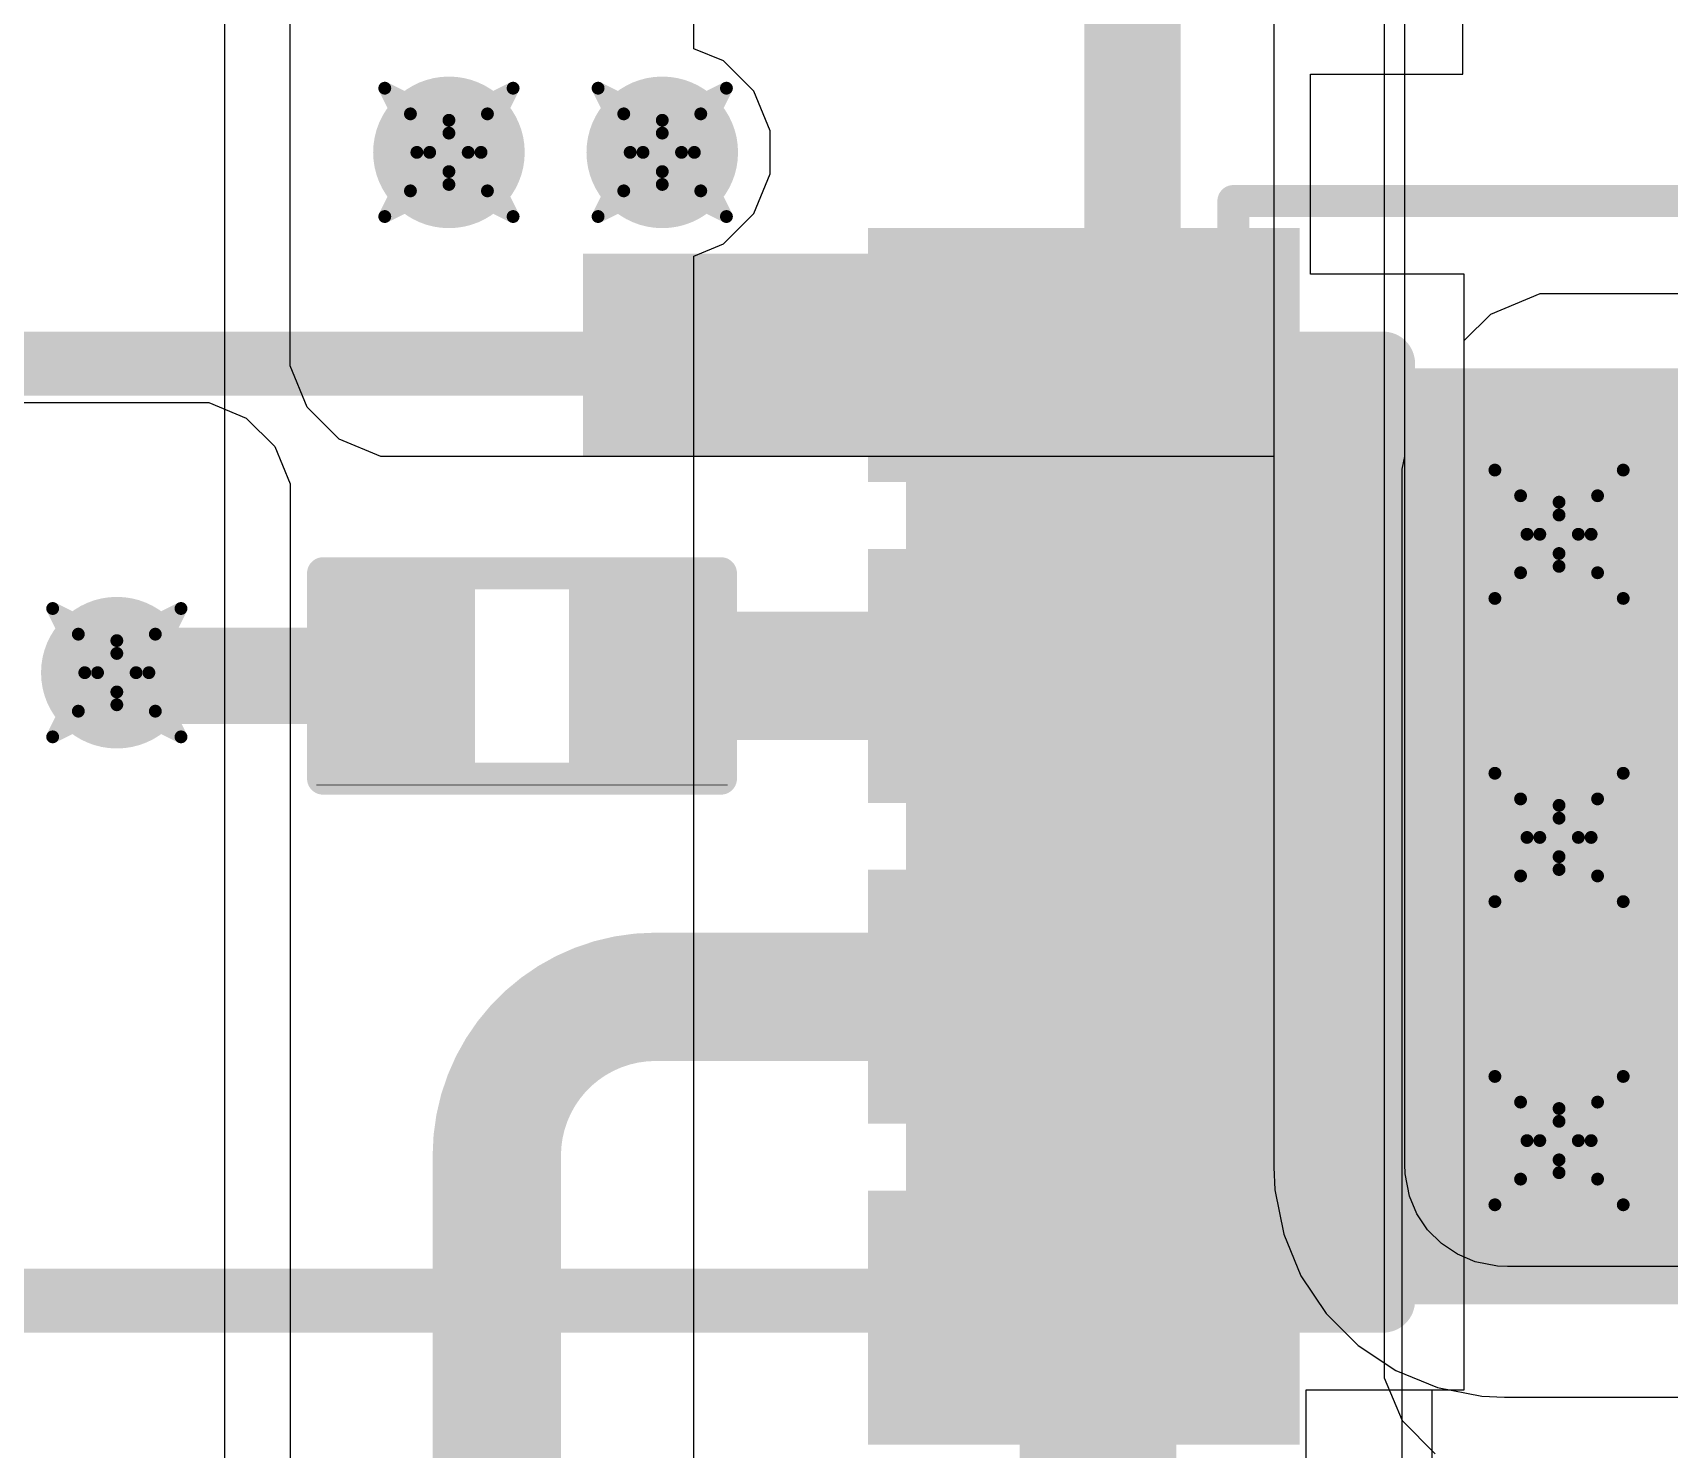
# Model space of a CAD drawing. Header units: inches. Extents: x -2 to 5376, y -4 to 5426.
# Drawn here: x 108.2 to 114.68, y 3.66 to 9.26 of the extents above; entities that cross this region are included whole.
import ezdxf

# ---------------------------------------------------------------- set-up
doc = ezdxf.new("R2010")
doc.units = ezdxf.units.IN
for name, color, linetype in [('Bottom Layer', 5, 'Continuous'), ('Bottom Overlay', 54, 'Continuous'), ('Bottom Paste', 16, 'Continuous'), ('Bottom Solder', 6, 'Continuous'), ('Drill Drawing', 1, 'Continuous'), ('Layer 1', 16, 'Continuous'), ('Layer 2', 76, 'Continuous'), ('Top Layer', 1, 'Continuous'), ('Top Overlay', 2, 'Continuous'), ('Top Paste', 8, 'Continuous'), ('Top Solder', 216, 'Continuous'), ('Via Holes', 16, 'Continuous')]:
    doc.layers.add(name, color=color, linetype=linetype)

# ---------------------------------------------------------------- blocks, each defined once
blk = doc.blocks.new('RES_2512_B_125')
at = {"layer": 'Bottom Layer'}
blk.add_hatch(color=5, dxfattribs=at).paths.add_polyline_path([(2.45, 1.7), (4.05, 1.7), (4.05, -1.7), (2.45, -1.7)])
at = {"layer": 'Bottom Paste'}
blk.add_hatch(color=16, dxfattribs=at).paths.add_polyline_path([(2.45, 1.7), (4.05, 1.7), (4.05, -1.7), (2.45, -1.7)])
at = {"layer": 'Bottom Solder'}
blk.add_hatch(color=6, dxfattribs=at).paths.add_polyline_path([(2.3484, 1.8016), (4.1516, 1.8016), (4.1516, -1.8016), (2.3484, -1.8016)])
at = {"layer": 'Bottom Overlay'}
for points in [[(-4.2418, 1.8542, 0.254, 0.254, 0), (4.2366, 1.8542, 0.254, 0.254, 0)], [(4.2366, -1.8542, 0.254, 0.254, 0), (4.2366, 1.8542, 0.254, 0.254, 0)], [(-4.2418, -1.8542, 0.254, 0.254, 0), (4.2366, -1.8542, 0.254, 0.254, 0)]]:
    blk.add_lwpolyline(points, format="xyseb", dxfattribs=at)
for points in [[(4.1731, 1.8542, 0.127, 0.127, 1), (4.3001, 1.8542, 0.127, 0.127, 1)], [(4.1731, 1.8542, 0.127, 0.127, 1), (4.3001, 1.8542, 0.127, 0.127, 1)], [(4.1731, -1.8542, 0.127, 0.127, 1), (4.3001, -1.8542, 0.127, 0.127, 1)], [(4.1731, -1.8542, 0.127, 0.127, 1), (4.3001, -1.8542, 0.127, 0.127, 1)]]:
    blk.add_lwpolyline(points, format="xyseb", close=True, dxfattribs=at)
blk = doc.blocks.new('8_SO_EP__138')
at = {"layer": 'Top Layer'}
for points in [[(-1.745, 2.306), (-1.745, 1.504), (-3.25, 1.504), (-3.25, 2.306)], [(1.3065, 1.751), (1.3065, -1.751), (-1.3065, -1.751), (-1.3065, 1.751)], [(-1.745, 1.036), (-1.745, 0.234), (-3.25, 0.234), (-3.25, 1.036)], [(-1.745, -0.234), (-1.745, -1.036), (-3.25, -1.036), (-3.25, -0.234)], [(-1.745, -1.504), (-1.745, -2.306), (-3.25, -2.306), (-3.25, -1.504)]]:
    blk.add_hatch(color=1, dxfattribs=at).paths.add_polyline_path(points)
at = {"layer": 'Top Paste'}
for points in [[(-1.745, 2.306), (-1.745, 1.504), (-3.25, 1.504), (-3.25, 2.306)], [(1.3065, 1.751), (1.3065, -1.751), (-1.3065, -1.751), (-1.3065, 1.751)], [(-1.745, 1.036), (-1.745, 0.234), (-3.25, 0.234), (-3.25, 1.036)], [(-1.745, -0.234), (-1.745, -1.036), (-3.25, -1.036), (-3.25, -0.234)], [(-1.745, -1.504), (-1.745, -2.306), (-3.25, -2.306), (-3.25, -1.504)]]:
    blk.add_hatch(color=8, dxfattribs=at).paths.add_polyline_path(points)
at = {"layer": 'Top Solder'}
for points in [[(-1.6434, 2.4076), (-1.6434, 1.4024), (-3.3516, 1.4024), (-3.3516, 2.4076)], [(1.4081, 1.8526), (1.4081, -1.8526), (-1.4081, -1.8526), (-1.4081, 1.8526)], [(-1.6434, 1.1376), (-1.6434, 0.1324), (-3.3516, 0.1324), (-3.3516, 1.1376)], [(-1.6434, -0.1324), (-1.6434, -1.1376), (-3.3516, -1.1376), (-3.3516, -0.1324)], [(-1.6434, -1.4024), (-1.6434, -2.4076), (-3.3516, -2.4076), (-3.3516, -1.4024)]]:
    blk.add_hatch(color=216, dxfattribs=at).paths.add_polyline_path(points)
at = {"layer": 'Top Overlay'}
for points in [[(-1.905, 2.413, 0.127, 0.127, 0), (-1.905, 2.5146, 0.127, 0.127, 0)], [(-1.905, 2.5146, 0.127, 0.127, 0), (2.032, 2.5146, 0.127, 0.127, 0)], [(-3.5306, 2.0574, 0.127, 0.127, 0), (-3.4036, 1.9304, 0.127, 0.127, 0)], [(-3.5306, 1.8034, 0.127, 0.127, 0), (-3.5306, 2.0574, 0.127, 0.127, 0)], [(-3.5306, 1.8034, 0.127, 0.127, 0), (-3.4036, 1.9304, 0.127, 0.127, 0)]]:
    blk.add_lwpolyline(points, format="xyseb", dxfattribs=at)
for points in [[(-1.9367, 2.5146, 0.0635, 0.0635, 1), (-1.8733, 2.5146, 0.0635, 0.0635, 1)], [(-1.9367, 2.5146, 0.0635, 0.0635, 1), (-1.8733, 2.5146, 0.0635, 0.0635, 1)], [(-1.9367, 2.413, 0.0635, 0.0635, 1), (-1.8733, 2.413, 0.0635, 0.0635, 1)], [(-3.5623, 2.0574, 0.0635, 0.0635, 1), (-3.4989, 2.0574, 0.0635, 0.0635, 1)], [(-3.5623, 2.0574, 0.0635, 0.0635, 1), (-3.4989, 2.0574, 0.0635, 0.0635, 1)], [(-3.4354, 1.9304, 0.0635, 0.0635, 1), (-3.3718, 1.9304, 0.0635, 0.0635, 1)], [(-3.4354, 1.9304, 0.0635, 0.0635, 1), (-3.3718, 1.9304, 0.0635, 0.0635, 1)], [(-3.5623, 1.8034, 0.0635, 0.0635, 1), (-3.4989, 1.8034, 0.0635, 0.0635, 1)], [(-3.5623, 1.8034, 0.0635, 0.0635, 1), (-3.4989, 1.8034, 0.0635, 0.0635, 1)]]:
    blk.add_lwpolyline(points, format="xyseb", close=True, dxfattribs=at)
blk = doc.blocks.new('R___0402_165')
at = {"layer": 'Top Layer'}
for points in [[(-0.6985, -0.3175), (-0.6985, 0.3175), (-0.2413, 0.3175), (-0.2413, -0.3175)], [(0.2413, -0.3175), (0.2413, 0.3175), (0.6985, 0.3175), (0.6985, -0.3175)]]:
    blk.add_hatch(color=1, dxfattribs=at).paths.add_polyline_path(points)
at = {"layer": 'Top Paste'}
for points in [[(-0.6985, -0.3175), (-0.6985, 0.3175), (-0.2413, 0.3175), (-0.2413, -0.3175)], [(0.2413, -0.3175), (0.2413, 0.3175), (0.6985, 0.3175), (0.6985, -0.3175)]]:
    blk.add_hatch(color=8, dxfattribs=at).paths.add_polyline_path(points)
at = {"layer": 'Top Solder'}
for points in [[(-0.7535, -0.3725), (-0.7535, 0.3725), (-0.1863, 0.3725), (-0.1863, -0.3725)], [(0.1863, -0.3725), (0.1863, 0.3725), (0.7535, 0.3725), (0.7535, -0.3725)]]:
    blk.add_hatch(color=216, dxfattribs=at).paths.add_polyline_path(points)
at = {"layer": 'Top Overlay'}
for points in [[(-0.7874, -0.4064, 0.127, 0.127, 0), (-0.7874, 0.4064, 0.127, 0.127, 0)], [(-0.7874, 0.4064, 0.127, 0.127, 0), (0.7874, 0.4064, 0.127, 0.127, 0)], [(0.7874, -0.4064, 0.127, 0.127, 0), (0.7874, 0.4064, 0.127, 0.127, 0)], [(-0.7874, -0.4064, 0.127, 0.127, 0), (0.7874, -0.4064, 0.127, 0.127, 0)], [(-0.8128, -0.4318, 0.00323, 0.00323, 0), (0.8128, -0.4318, 0.00323, 0.00323, 0)]]:
    blk.add_lwpolyline(points, format="xyseb", dxfattribs=at)
for points in [[(-0.8191, 0.4064, 0.0635, 0.0635, 1), (-0.7556, 0.4064, 0.0635, 0.0635, 1)], [(-0.8191, 0.4064, 0.0635, 0.0635, 1), (-0.7556, 0.4064, 0.0635, 0.0635, 1)], [(0.7556, 0.4064, 0.0635, 0.0635, 1), (0.8191, 0.4064, 0.0635, 0.0635, 1)], [(0.7556, 0.4064, 0.0635, 0.0635, 1), (0.8191, 0.4064, 0.0635, 0.0635, 1)], [(-0.8191, -0.4064, 0.0635, 0.0635, 1), (-0.7556, -0.4064, 0.0635, 0.0635, 1)], [(-0.8191, -0.4064, 0.0635, 0.0635, 1), (-0.7556, -0.4064, 0.0635, 0.0635, 1)], [(0.7556, -0.4064, 0.0635, 0.0635, 1), (0.8191, -0.4064, 0.0635, 0.0635, 1)], [(0.7556, -0.4064, 0.0635, 0.0635, 1), (0.8191, -0.4064, 0.0635, 0.0635, 1)], [(-0.8136, -0.4318, 0.00161, 0.00161, 1), (-0.812, -0.4318, 0.00161, 0.00161, 1)], [(0.812, -0.4318, 0.00161, 0.00161, 1), (0.8136, -0.4318, 0.00161, 0.00161, 1)]]:
    blk.add_lwpolyline(points, format="xyseb", close=True, dxfattribs=at)

msp = doc.modelspace()

# ---------------------------------------------------------------- hatches: boundary and pattern name
at = {"layer": 'Bottom Layer'}
h = msp.add_hatch(color=5, dxfattribs=at)
edge = h.paths.add_edge_path()
edge.add_arc((109.8488, 8.7884), 0.3, 0, 360)
h = msp.add_hatch(color=5, dxfattribs=at)
edge = h.paths.add_edge_path()
edge.add_arc((110.6932, 8.7884), 0.3, 0, 360)
h = msp.add_hatch(color=5, dxfattribs=at)
edge = h.paths.add_edge_path()
edge.add_arc((114.243, 7.2768), 0.3, 0, 360)
h = msp.add_hatch(color=5, dxfattribs=at)
edge = h.paths.add_edge_path()
edge.add_arc((108.5342, 6.7289), 0.3, 0, 360)
h = msp.add_hatch(color=5, dxfattribs=at)
edge = h.paths.add_edge_path()
edge.add_arc((114.243, 6.0768), 0.3, 0, 360)
h = msp.add_hatch(color=5, dxfattribs=at)
edge = h.paths.add_edge_path()
edge.add_arc((114.243, 4.8768), 0.3, 0, 360)
at = {"layer": 'Layer 1'}
h = msp.add_hatch(color=16, dxfattribs=at)
edge = h.paths.add_edge_path()
edge.add_arc((109.8488, 8.7884), 0.3, 0, 360)
h = msp.add_hatch(color=16, dxfattribs=at)
edge = h.paths.add_edge_path()
edge.add_arc((110.6932, 8.7884), 0.3, 0, 360)
h = msp.add_hatch(color=16, dxfattribs=at)
edge = h.paths.add_edge_path()
edge.add_arc((114.243, 7.2768), 0.3, 0, 360)
h = msp.add_hatch(color=16, dxfattribs=at)
edge = h.paths.add_edge_path()
edge.add_arc((108.5342, 6.7289), 0.3, 0, 360)
h = msp.add_hatch(color=16, dxfattribs=at)
edge = h.paths.add_edge_path()
edge.add_arc((114.243, 6.0768), 0.3, 0, 360)
h = msp.add_hatch(color=16, dxfattribs=at)
edge = h.paths.add_edge_path()
edge.add_arc((114.243, 4.8768), 0.3, 0, 360)
at = {"layer": 'Layer 2'}
h = msp.add_hatch(color=76, dxfattribs=at)
edge = h.paths.add_edge_path()
edge.add_arc((109.8488, 8.7884), 0.3, 0, 360)
h = msp.add_hatch(color=76, dxfattribs=at)
edge = h.paths.add_edge_path()
edge.add_arc((110.6932, 8.7884), 0.3, 0, 360)
h = msp.add_hatch(color=76, dxfattribs=at)
edge = h.paths.add_edge_path()
edge.add_arc((114.243, 7.2768), 0.3, 0, 360)
h = msp.add_hatch(color=76, dxfattribs=at)
edge = h.paths.add_edge_path()
edge.add_arc((108.5342, 6.7289), 0.3, 0, 360)
h = msp.add_hatch(color=76, dxfattribs=at)
edge = h.paths.add_edge_path()
edge.add_arc((114.243, 6.0768), 0.3, 0, 360)
h = msp.add_hatch(color=76, dxfattribs=at)
edge = h.paths.add_edge_path()
edge.add_arc((114.243, 4.8768), 0.3, 0, 360)
at = {"layer": 'Top Layer'}
h = msp.add_hatch(color=1, dxfattribs=at)
edge = h.paths.add_edge_path()
edge.add_arc((109.8488, 8.7884), 0.3, 0, 360)
h = msp.add_hatch(color=1, dxfattribs=at)
edge = h.paths.add_edge_path()
edge.add_arc((110.6932, 8.7884), 0.3, 0, 360)
msp.add_hatch(color=1, dxfattribs=at).paths.add_polyline_path([(110.3793, 7.585), (113.114, 7.585), (113.114, 8.387), (110.3793, 8.387)])
h = msp.add_hatch(color=1, dxfattribs=at)
edge = h.paths.add_edge_path()
edge.add_arc((114.243, 7.2768), 0.3, 0, 360)
h = msp.add_hatch(color=1, dxfattribs=at)
edge = h.paths.add_edge_path()
edge.add_arc((108.5342, 6.7289), 0.3, 0, 360)
h = msp.add_hatch(color=1, dxfattribs=at)
edge = h.paths.add_edge_path()
edge.add_arc((114.243, 6.0768), 0.3, 0, 360)
h = msp.add_hatch(color=1, dxfattribs=at)
edge = h.paths.add_edge_path()
edge.add_arc((114.243, 4.8768), 0.3, 0, 360)
at = {"layer": 'Via Holes'}
h = msp.add_hatch(color=7, dxfattribs=at)
edge = h.paths.add_edge_path()
edge.add_arc((109.8488, 8.7884), 0.15, 0, 360)
h = msp.add_hatch(color=7, dxfattribs=at)
edge = h.paths.add_edge_path()
edge.add_arc((110.6932, 8.7884), 0.15, 0, 360)
h = msp.add_hatch(color=7, dxfattribs=at)
edge = h.paths.add_edge_path()
edge.add_arc((114.243, 7.2768), 0.15, 0, 360)
h = msp.add_hatch(color=7, dxfattribs=at)
edge = h.paths.add_edge_path()
edge.add_arc((108.5342, 6.7289), 0.15, 0, 360)
h = msp.add_hatch(color=7, dxfattribs=at)
edge = h.paths.add_edge_path()
edge.add_arc((114.243, 6.0768), 0.15, 0, 360)
h = msp.add_hatch(color=7, dxfattribs=at)
edge = h.paths.add_edge_path()
edge.add_arc((114.243, 4.8768), 0.15, 0, 360)

# ---------------------------------------------------------------- linework, layer by layer
at = {"layer": 'Bottom Layer'}
for p, q in [((113.8623, 9.0983), (113.8623, 13.5143)), ((113.2588, 8.3057), (113.2588, 9.0983)), ((113.2588, 9.0983), (113.8623, 9.0983)), ((113.8675, 8.3057), (113.2588, 8.3057)), ((113.8675, 3.8898), (113.8675, 8.3057)), ((113.9725, 8.1484), (114.1685, 8.2296)), ((114.1685, 8.2296), (116.1931, 8.2296)), ((113.8675, 8.0435), (113.9725, 8.1484)), ((113.8675, 3.8898), (113.8675, 8.0435)), ((106.0595, 7.7977), (108.899, 7.7977)), ((108.899, 7.7977), (109.0463, 7.7367)), ((109.0463, 7.7367), (109.159, 7.624)), ((109.159, 7.624), (109.22, 7.4767)), ((109.22, 7.4767), (109.22, 3.3084)), ((113.2425, 3.125), (113.2425, 3.8898)), ((113.2425, 3.8898), (113.8675, 3.8898)), ((113.7412, 1.5748), (113.7412, 3.8898)), ((113.7412, 3.8898), (113.8675, 3.8898))]:
    msp.add_line(p, q, dxfattribs=at)
for points in [[(112.5543, 6.0978, 0.381, 0.381, 0), (112.5543, 11.3063, 0.381, 0.381, 0)], [(112.538, 2.317, 0.381, 0.381, 0), (112.538, 6.0762, 0.381, 0.381, 0)]]:
    msp.add_lwpolyline(points, format="xyseb", dxfattribs=at)
for points in [[(112.459, 6.0978, 0.1905, 0.1905, 1), (112.6495, 6.0978, 0.1905, 0.1905, 1)], [(112.4427, 6.0762, 0.1905, 0.1905, 1), (112.6332, 6.0762, 0.1905, 0.1905, 1)]]:
    msp.add_lwpolyline(points, format="xyseb", close=True, dxfattribs=at)
at = {"layer": 'Drill Drawing'}
for points in [[(109.5948, 9.0424, 0.0508, 0.0508, 0), (109.8488, 8.9154, 0.0508, 0.0508, 0)], [(109.5948, 9.0424, 0.0508, 0.0508, 0), (109.7218, 8.7884, 0.0508, 0.0508, 0)], [(109.8488, 8.9154, 0.0508, 0.0508, 0), (110.1028, 9.0424, 0.0508, 0.0508, 0)], [(109.9758, 8.7884, 0.0508, 0.0508, 0), (110.1028, 9.0424, 0.0508, 0.0508, 0)], [(110.4392, 9.0424, 0.0508, 0.0508, 0), (110.6932, 8.9154, 0.0508, 0.0508, 0)], [(110.4392, 9.0424, 0.0508, 0.0508, 0), (110.5662, 8.7884, 0.0508, 0.0508, 0)], [(110.6932, 8.9154, 0.0508, 0.0508, 0), (110.9472, 9.0424, 0.0508, 0.0508, 0)], [(110.8202, 8.7884, 0.0508, 0.0508, 0), (110.9472, 9.0424, 0.0508, 0.0508, 0)], [(109.6964, 8.9408, 0.0508, 0.0508, 0), (109.8488, 8.8646, 0.0508, 0.0508, 0)], [(109.6964, 8.9408, 0.0508, 0.0508, 0), (109.7726, 8.7884, 0.0508, 0.0508, 0)], [(109.8488, 8.8646, 0.0508, 0.0508, 0), (110.0012, 8.9408, 0.0508, 0.0508, 0)], [(109.925, 8.7884, 0.0508, 0.0508, 0), (110.0012, 8.9408, 0.0508, 0.0508, 0)], [(110.5408, 8.9408, 0.0508, 0.0508, 0), (110.6932, 8.8646, 0.0508, 0.0508, 0)], [(110.5408, 8.9408, 0.0508, 0.0508, 0), (110.617, 8.7884, 0.0508, 0.0508, 0)], [(110.6932, 8.8646, 0.0508, 0.0508, 0), (110.8456, 8.9408, 0.0508, 0.0508, 0)], [(110.7694, 8.7884, 0.0508, 0.0508, 0), (110.8456, 8.9408, 0.0508, 0.0508, 0)], [(109.5948, 8.5344, 0.0508, 0.0508, 0), (109.7218, 8.7884, 0.0508, 0.0508, 0)], [(109.6964, 8.636, 0.0508, 0.0508, 0), (109.7726, 8.7884, 0.0508, 0.0508, 0)], [(109.925, 8.7884, 0.0508, 0.0508, 0), (110.0012, 8.636, 0.0508, 0.0508, 0)], [(109.9758, 8.7884, 0.0508, 0.0508, 0), (110.1028, 8.5344, 0.0508, 0.0508, 0)], [(110.4392, 8.5344, 0.0508, 0.0508, 0), (110.5662, 8.7884, 0.0508, 0.0508, 0)], [(110.5408, 8.636, 0.0508, 0.0508, 0), (110.617, 8.7884, 0.0508, 0.0508, 0)], [(110.7694, 8.7884, 0.0508, 0.0508, 0), (110.8456, 8.636, 0.0508, 0.0508, 0)], [(110.8202, 8.7884, 0.0508, 0.0508, 0), (110.9472, 8.5344, 0.0508, 0.0508, 0)], [(109.5948, 8.5344, 0.0508, 0.0508, 0), (109.8488, 8.6614, 0.0508, 0.0508, 0)], [(109.6964, 8.636, 0.0508, 0.0508, 0), (109.8488, 8.7122, 0.0508, 0.0508, 0)], [(109.8488, 8.7122, 0.0508, 0.0508, 0), (110.0012, 8.636, 0.0508, 0.0508, 0)], [(109.8488, 8.6614, 0.0508, 0.0508, 0), (110.1028, 8.5344, 0.0508, 0.0508, 0)], [(110.4392, 8.5344, 0.0508, 0.0508, 0), (110.6932, 8.6614, 0.0508, 0.0508, 0)], [(110.5408, 8.636, 0.0508, 0.0508, 0), (110.6932, 8.7122, 0.0508, 0.0508, 0)], [(110.6932, 8.7122, 0.0508, 0.0508, 0), (110.8456, 8.636, 0.0508, 0.0508, 0)], [(110.6932, 8.6614, 0.0508, 0.0508, 0), (110.9472, 8.5344, 0.0508, 0.0508, 0)], [(113.989, 7.5308, 0.0508, 0.0508, 0), (114.243, 7.4038, 0.0508, 0.0508, 0)], [(113.989, 7.5308, 0.0508, 0.0508, 0), (114.116, 7.2768, 0.0508, 0.0508, 0)], [(114.243, 7.4038, 0.0508, 0.0508, 0), (114.497, 7.5308, 0.0508, 0.0508, 0)], [(114.37, 7.2768, 0.0508, 0.0508, 0), (114.497, 7.5308, 0.0508, 0.0508, 0)], [(114.0906, 7.4292, 0.0508, 0.0508, 0), (114.243, 7.353, 0.0508, 0.0508, 0)], [(114.0906, 7.4292, 0.0508, 0.0508, 0), (114.1668, 7.2768, 0.0508, 0.0508, 0)], [(114.243, 7.353, 0.0508, 0.0508, 0), (114.3954, 7.4292, 0.0508, 0.0508, 0)], [(114.3192, 7.2768, 0.0508, 0.0508, 0), (114.3954, 7.4292, 0.0508, 0.0508, 0)], [(113.989, 7.0228, 0.0508, 0.0508, 0), (114.116, 7.2768, 0.0508, 0.0508, 0)], [(114.0906, 7.1244, 0.0508, 0.0508, 0), (114.1668, 7.2768, 0.0508, 0.0508, 0)], [(114.3192, 7.2768, 0.0508, 0.0508, 0), (114.3954, 7.1244, 0.0508, 0.0508, 0)], [(114.37, 7.2768, 0.0508, 0.0508, 0), (114.497, 7.0228, 0.0508, 0.0508, 0)], [(114.0906, 7.1244, 0.0508, 0.0508, 0), (114.243, 7.2006, 0.0508, 0.0508, 0)], [(114.243, 7.2006, 0.0508, 0.0508, 0), (114.3954, 7.1244, 0.0508, 0.0508, 0)], [(113.989, 7.0228, 0.0508, 0.0508, 0), (114.243, 7.1498, 0.0508, 0.0508, 0)], [(114.243, 7.1498, 0.0508, 0.0508, 0), (114.497, 7.0228, 0.0508, 0.0508, 0)], [(108.2802, 6.9829, 0.0508, 0.0508, 0), (108.5342, 6.8559, 0.0508, 0.0508, 0)], [(108.2802, 6.9829, 0.0508, 0.0508, 0), (108.4072, 6.7289, 0.0508, 0.0508, 0)], [(108.5342, 6.8559, 0.0508, 0.0508, 0), (108.7882, 6.9829, 0.0508, 0.0508, 0)], [(108.6612, 6.7289, 0.0508, 0.0508, 0), (108.7882, 6.9829, 0.0508, 0.0508, 0)], [(108.3818, 6.8813, 0.0508, 0.0508, 0), (108.5342, 6.8051, 0.0508, 0.0508, 0)], [(108.3818, 6.8813, 0.0508, 0.0508, 0), (108.458, 6.7289, 0.0508, 0.0508, 0)], [(108.5342, 6.8051, 0.0508, 0.0508, 0), (108.6866, 6.8813, 0.0508, 0.0508, 0)], [(108.6104, 6.7289, 0.0508, 0.0508, 0), (108.6866, 6.8813, 0.0508, 0.0508, 0)], [(108.2802, 6.4749, 0.0508, 0.0508, 0), (108.4072, 6.7289, 0.0508, 0.0508, 0)], [(108.3818, 6.5765, 0.0508, 0.0508, 0), (108.458, 6.7289, 0.0508, 0.0508, 0)], [(108.6104, 6.7289, 0.0508, 0.0508, 0), (108.6866, 6.5765, 0.0508, 0.0508, 0)], [(108.6612, 6.7289, 0.0508, 0.0508, 0), (108.7882, 6.4749, 0.0508, 0.0508, 0)], [(108.3818, 6.5765, 0.0508, 0.0508, 0), (108.5342, 6.6527, 0.0508, 0.0508, 0)], [(108.5342, 6.6527, 0.0508, 0.0508, 0), (108.6866, 6.5765, 0.0508, 0.0508, 0)], [(108.2802, 6.4749, 0.0508, 0.0508, 0), (108.5342, 6.6019, 0.0508, 0.0508, 0)], [(108.5342, 6.6019, 0.0508, 0.0508, 0), (108.7882, 6.4749, 0.0508, 0.0508, 0)], [(113.989, 6.3308, 0.0508, 0.0508, 0), (114.243, 6.2038, 0.0508, 0.0508, 0)], [(113.989, 6.3308, 0.0508, 0.0508, 0), (114.116, 6.0768, 0.0508, 0.0508, 0)], [(114.243, 6.2038, 0.0508, 0.0508, 0), (114.497, 6.3308, 0.0508, 0.0508, 0)], [(114.37, 6.0768, 0.0508, 0.0508, 0), (114.497, 6.3308, 0.0508, 0.0508, 0)], [(114.0906, 6.2292, 0.0508, 0.0508, 0), (114.243, 6.153, 0.0508, 0.0508, 0)], [(114.0906, 6.2292, 0.0508, 0.0508, 0), (114.1668, 6.0768, 0.0508, 0.0508, 0)], [(114.243, 6.153, 0.0508, 0.0508, 0), (114.3954, 6.2292, 0.0508, 0.0508, 0)], [(114.3192, 6.0768, 0.0508, 0.0508, 0), (114.3954, 6.2292, 0.0508, 0.0508, 0)], [(113.989, 5.8228, 0.0508, 0.0508, 0), (114.116, 6.0768, 0.0508, 0.0508, 0)], [(114.0906, 5.9244, 0.0508, 0.0508, 0), (114.1668, 6.0768, 0.0508, 0.0508, 0)], [(114.3192, 6.0768, 0.0508, 0.0508, 0), (114.3954, 5.9244, 0.0508, 0.0508, 0)], [(114.37, 6.0768, 0.0508, 0.0508, 0), (114.497, 5.8228, 0.0508, 0.0508, 0)], [(114.0906, 5.9244, 0.0508, 0.0508, 0), (114.243, 6.0006, 0.0508, 0.0508, 0)], [(114.243, 6.0006, 0.0508, 0.0508, 0), (114.3954, 5.9244, 0.0508, 0.0508, 0)], [(113.989, 5.8228, 0.0508, 0.0508, 0), (114.243, 5.9498, 0.0508, 0.0508, 0)], [(114.243, 5.9498, 0.0508, 0.0508, 0), (114.497, 5.8228, 0.0508, 0.0508, 0)], [(113.989, 5.1308, 0.0508, 0.0508, 0), (114.243, 5.0038, 0.0508, 0.0508, 0)], [(113.989, 5.1308, 0.0508, 0.0508, 0), (114.116, 4.8768, 0.0508, 0.0508, 0)], [(114.243, 5.0038, 0.0508, 0.0508, 0), (114.497, 5.1308, 0.0508, 0.0508, 0)], [(114.37, 4.8768, 0.0508, 0.0508, 0), (114.497, 5.1308, 0.0508, 0.0508, 0)], [(114.0906, 5.0292, 0.0508, 0.0508, 0), (114.243, 4.953, 0.0508, 0.0508, 0)], [(114.0906, 5.0292, 0.0508, 0.0508, 0), (114.1668, 4.8768, 0.0508, 0.0508, 0)], [(114.243, 4.953, 0.0508, 0.0508, 0), (114.3954, 5.0292, 0.0508, 0.0508, 0)], [(114.3192, 4.8768, 0.0508, 0.0508, 0), (114.3954, 5.0292, 0.0508, 0.0508, 0)], [(113.989, 4.6228, 0.0508, 0.0508, 0), (114.116, 4.8768, 0.0508, 0.0508, 0)], [(114.0906, 4.7244, 0.0508, 0.0508, 0), (114.1668, 4.8768, 0.0508, 0.0508, 0)], [(114.3192, 4.8768, 0.0508, 0.0508, 0), (114.3954, 4.7244, 0.0508, 0.0508, 0)], [(114.37, 4.8768, 0.0508, 0.0508, 0), (114.497, 4.6228, 0.0508, 0.0508, 0)], [(114.0906, 4.7244, 0.0508, 0.0508, 0), (114.243, 4.8006, 0.0508, 0.0508, 0)], [(114.243, 4.8006, 0.0508, 0.0508, 0), (114.3954, 4.7244, 0.0508, 0.0508, 0)], [(113.989, 4.6228, 0.0508, 0.0508, 0), (114.243, 4.7498, 0.0508, 0.0508, 0)], [(114.243, 4.7498, 0.0508, 0.0508, 0), (114.497, 4.6228, 0.0508, 0.0508, 0)]]:
    msp.add_lwpolyline(points, format="xyseb", dxfattribs=at)
for points in [[(109.5821, 9.0424, 0.0254, 0.0254, 1), (109.6075, 9.0424, 0.0254, 0.0254, 1)], [(109.5821, 9.0424, 0.0254, 0.0254, 1), (109.6075, 9.0424, 0.0254, 0.0254, 1)], [(110.0901, 9.0424, 0.0254, 0.0254, 1), (110.1155, 9.0424, 0.0254, 0.0254, 1)], [(110.0901, 9.0424, 0.0254, 0.0254, 1), (110.1155, 9.0424, 0.0254, 0.0254, 1)], [(110.4265, 9.0424, 0.0254, 0.0254, 1), (110.4519, 9.0424, 0.0254, 0.0254, 1)], [(110.4265, 9.0424, 0.0254, 0.0254, 1), (110.4519, 9.0424, 0.0254, 0.0254, 1)], [(110.9345, 9.0424, 0.0254, 0.0254, 1), (110.9599, 9.0424, 0.0254, 0.0254, 1)], [(110.9345, 9.0424, 0.0254, 0.0254, 1), (110.9599, 9.0424, 0.0254, 0.0254, 1)], [(109.6837, 8.9408, 0.0254, 0.0254, 1), (109.7091, 8.9408, 0.0254, 0.0254, 1)], [(109.6837, 8.9408, 0.0254, 0.0254, 1), (109.7091, 8.9408, 0.0254, 0.0254, 1)], [(109.8361, 8.9154, 0.0254, 0.0254, 1), (109.8615, 8.9154, 0.0254, 0.0254, 1)], [(109.8361, 8.9154, 0.0254, 0.0254, 1), (109.8615, 8.9154, 0.0254, 0.0254, 1)], [(109.9885, 8.9408, 0.0254, 0.0254, 1), (110.0139, 8.9408, 0.0254, 0.0254, 1)], [(109.9885, 8.9408, 0.0254, 0.0254, 1), (110.0139, 8.9408, 0.0254, 0.0254, 1)], [(110.5281, 8.9408, 0.0254, 0.0254, 1), (110.5535, 8.9408, 0.0254, 0.0254, 1)], [(110.5281, 8.9408, 0.0254, 0.0254, 1), (110.5535, 8.9408, 0.0254, 0.0254, 1)], [(110.6805, 8.9154, 0.0254, 0.0254, 1), (110.7059, 8.9154, 0.0254, 0.0254, 1)], [(110.6805, 8.9154, 0.0254, 0.0254, 1), (110.7059, 8.9154, 0.0254, 0.0254, 1)], [(110.8329, 8.9408, 0.0254, 0.0254, 1), (110.8583, 8.9408, 0.0254, 0.0254, 1)], [(110.8329, 8.9408, 0.0254, 0.0254, 1), (110.8583, 8.9408, 0.0254, 0.0254, 1)], [(109.8361, 8.8646, 0.0254, 0.0254, 1), (109.8615, 8.8646, 0.0254, 0.0254, 1)], [(109.8361, 8.8646, 0.0254, 0.0254, 1), (109.8615, 8.8646, 0.0254, 0.0254, 1)], [(110.6805, 8.8646, 0.0254, 0.0254, 1), (110.7059, 8.8646, 0.0254, 0.0254, 1)], [(110.6805, 8.8646, 0.0254, 0.0254, 1), (110.7059, 8.8646, 0.0254, 0.0254, 1)], [(109.7091, 8.7884, 0.0254, 0.0254, 1), (109.7345, 8.7884, 0.0254, 0.0254, 1)], [(109.7091, 8.7884, 0.0254, 0.0254, 1), (109.7345, 8.7884, 0.0254, 0.0254, 1)], [(109.7599, 8.7884, 0.0254, 0.0254, 1), (109.7853, 8.7884, 0.0254, 0.0254, 1)], [(109.7599, 8.7884, 0.0254, 0.0254, 1), (109.7853, 8.7884, 0.0254, 0.0254, 1)], [(109.9123, 8.7884, 0.0254, 0.0254, 1), (109.9377, 8.7884, 0.0254, 0.0254, 1)], [(109.9123, 8.7884, 0.0254, 0.0254, 1), (109.9377, 8.7884, 0.0254, 0.0254, 1)], [(109.9631, 8.7884, 0.0254, 0.0254, 1), (109.9885, 8.7884, 0.0254, 0.0254, 1)], [(109.9631, 8.7884, 0.0254, 0.0254, 1), (109.9885, 8.7884, 0.0254, 0.0254, 1)], [(110.5535, 8.7884, 0.0254, 0.0254, 1), (110.5789, 8.7884, 0.0254, 0.0254, 1)], [(110.5535, 8.7884, 0.0254, 0.0254, 1), (110.5789, 8.7884, 0.0254, 0.0254, 1)], [(110.6043, 8.7884, 0.0254, 0.0254, 1), (110.6297, 8.7884, 0.0254, 0.0254, 1)], [(110.6043, 8.7884, 0.0254, 0.0254, 1), (110.6297, 8.7884, 0.0254, 0.0254, 1)], [(110.7567, 8.7884, 0.0254, 0.0254, 1), (110.7821, 8.7884, 0.0254, 0.0254, 1)], [(110.7567, 8.7884, 0.0254, 0.0254, 1), (110.7821, 8.7884, 0.0254, 0.0254, 1)], [(110.8075, 8.7884, 0.0254, 0.0254, 1), (110.8329, 8.7884, 0.0254, 0.0254, 1)], [(110.8075, 8.7884, 0.0254, 0.0254, 1), (110.8329, 8.7884, 0.0254, 0.0254, 1)], [(109.8361, 8.7122, 0.0254, 0.0254, 1), (109.8615, 8.7122, 0.0254, 0.0254, 1)], [(109.8361, 8.7122, 0.0254, 0.0254, 1), (109.8615, 8.7122, 0.0254, 0.0254, 1)], [(109.8361, 8.6614, 0.0254, 0.0254, 1), (109.8615, 8.6614, 0.0254, 0.0254, 1)], [(109.8361, 8.6614, 0.0254, 0.0254, 1), (109.8615, 8.6614, 0.0254, 0.0254, 1)], [(110.6805, 8.7122, 0.0254, 0.0254, 1), (110.7059, 8.7122, 0.0254, 0.0254, 1)], [(110.6805, 8.7122, 0.0254, 0.0254, 1), (110.7059, 8.7122, 0.0254, 0.0254, 1)], [(110.6805, 8.6614, 0.0254, 0.0254, 1), (110.7059, 8.6614, 0.0254, 0.0254, 1)], [(110.6805, 8.6614, 0.0254, 0.0254, 1), (110.7059, 8.6614, 0.0254, 0.0254, 1)], [(109.6837, 8.636, 0.0254, 0.0254, 1), (109.7091, 8.636, 0.0254, 0.0254, 1)], [(109.6837, 8.636, 0.0254, 0.0254, 1), (109.7091, 8.636, 0.0254, 0.0254, 1)], [(109.9885, 8.636, 0.0254, 0.0254, 1), (110.0139, 8.636, 0.0254, 0.0254, 1)], [(109.9885, 8.636, 0.0254, 0.0254, 1), (110.0139, 8.636, 0.0254, 0.0254, 1)], [(110.5281, 8.636, 0.0254, 0.0254, 1), (110.5535, 8.636, 0.0254, 0.0254, 1)], [(110.5281, 8.636, 0.0254, 0.0254, 1), (110.5535, 8.636, 0.0254, 0.0254, 1)], [(110.8329, 8.636, 0.0254, 0.0254, 1), (110.8583, 8.636, 0.0254, 0.0254, 1)], [(110.8329, 8.636, 0.0254, 0.0254, 1), (110.8583, 8.636, 0.0254, 0.0254, 1)], [(109.5821, 8.5344, 0.0254, 0.0254, 1), (109.6075, 8.5344, 0.0254, 0.0254, 1)], [(109.5821, 8.5344, 0.0254, 0.0254, 1), (109.6075, 8.5344, 0.0254, 0.0254, 1)], [(110.0901, 8.5344, 0.0254, 0.0254, 1), (110.1155, 8.5344, 0.0254, 0.0254, 1)], [(110.0901, 8.5344, 0.0254, 0.0254, 1), (110.1155, 8.5344, 0.0254, 0.0254, 1)], [(110.4265, 8.5344, 0.0254, 0.0254, 1), (110.4519, 8.5344, 0.0254, 0.0254, 1)], [(110.4265, 8.5344, 0.0254, 0.0254, 1), (110.4519, 8.5344, 0.0254, 0.0254, 1)], [(110.9345, 8.5344, 0.0254, 0.0254, 1), (110.9599, 8.5344, 0.0254, 0.0254, 1)], [(110.9345, 8.5344, 0.0254, 0.0254, 1), (110.9599, 8.5344, 0.0254, 0.0254, 1)], [(113.9763, 7.5308, 0.0254, 0.0254, 1), (114.0017, 7.5308, 0.0254, 0.0254, 1)], [(113.9763, 7.5308, 0.0254, 0.0254, 1), (114.0017, 7.5308, 0.0254, 0.0254, 1)], [(114.4843, 7.5308, 0.0254, 0.0254, 1), (114.5097, 7.5308, 0.0254, 0.0254, 1)], [(114.4843, 7.5308, 0.0254, 0.0254, 1), (114.5097, 7.5308, 0.0254, 0.0254, 1)], [(114.0779, 7.4292, 0.0254, 0.0254, 1), (114.1033, 7.4292, 0.0254, 0.0254, 1)], [(114.0779, 7.4292, 0.0254, 0.0254, 1), (114.1033, 7.4292, 0.0254, 0.0254, 1)], [(114.3827, 7.4292, 0.0254, 0.0254, 1), (114.4081, 7.4292, 0.0254, 0.0254, 1)], [(114.3827, 7.4292, 0.0254, 0.0254, 1), (114.4081, 7.4292, 0.0254, 0.0254, 1)], [(114.2303, 7.4038, 0.0254, 0.0254, 1), (114.2557, 7.4038, 0.0254, 0.0254, 1)], [(114.2303, 7.4038, 0.0254, 0.0254, 1), (114.2557, 7.4038, 0.0254, 0.0254, 1)], [(114.2303, 7.353, 0.0254, 0.0254, 1), (114.2557, 7.353, 0.0254, 0.0254, 1)], [(114.2303, 7.353, 0.0254, 0.0254, 1), (114.2557, 7.353, 0.0254, 0.0254, 1)], [(114.1033, 7.2768, 0.0254, 0.0254, 1), (114.1287, 7.2768, 0.0254, 0.0254, 1)], [(114.1033, 7.2768, 0.0254, 0.0254, 1), (114.1287, 7.2768, 0.0254, 0.0254, 1)], [(114.1541, 7.2768, 0.0254, 0.0254, 1), (114.1795, 7.2768, 0.0254, 0.0254, 1)], [(114.1541, 7.2768, 0.0254, 0.0254, 1), (114.1795, 7.2768, 0.0254, 0.0254, 1)], [(114.3065, 7.2768, 0.0254, 0.0254, 1), (114.3319, 7.2768, 0.0254, 0.0254, 1)], [(114.3065, 7.2768, 0.0254, 0.0254, 1), (114.3319, 7.2768, 0.0254, 0.0254, 1)], [(114.3573, 7.2768, 0.0254, 0.0254, 1), (114.3827, 7.2768, 0.0254, 0.0254, 1)], [(114.3573, 7.2768, 0.0254, 0.0254, 1), (114.3827, 7.2768, 0.0254, 0.0254, 1)], [(114.2303, 7.2006, 0.0254, 0.0254, 1), (114.2557, 7.2006, 0.0254, 0.0254, 1)], [(114.2303, 7.2006, 0.0254, 0.0254, 1), (114.2557, 7.2006, 0.0254, 0.0254, 1)], [(114.0779, 7.1244, 0.0254, 0.0254, 1), (114.1033, 7.1244, 0.0254, 0.0254, 1)], [(114.0779, 7.1244, 0.0254, 0.0254, 1), (114.1033, 7.1244, 0.0254, 0.0254, 1)], [(114.2303, 7.1498, 0.0254, 0.0254, 1), (114.2557, 7.1498, 0.0254, 0.0254, 1)], [(114.2303, 7.1498, 0.0254, 0.0254, 1), (114.2557, 7.1498, 0.0254, 0.0254, 1)], [(114.3827, 7.1244, 0.0254, 0.0254, 1), (114.4081, 7.1244, 0.0254, 0.0254, 1)], [(114.3827, 7.1244, 0.0254, 0.0254, 1), (114.4081, 7.1244, 0.0254, 0.0254, 1)], [(108.2675, 6.9829, 0.0254, 0.0254, 1), (108.2929, 6.9829, 0.0254, 0.0254, 1)], [(108.2675, 6.9829, 0.0254, 0.0254, 1), (108.2929, 6.9829, 0.0254, 0.0254, 1)], [(108.7755, 6.9829, 0.0254, 0.0254, 1), (108.8009, 6.9829, 0.0254, 0.0254, 1)], [(108.7755, 6.9829, 0.0254, 0.0254, 1), (108.8009, 6.9829, 0.0254, 0.0254, 1)], [(113.9763, 7.0228, 0.0254, 0.0254, 1), (114.0017, 7.0228, 0.0254, 0.0254, 1)], [(113.9763, 7.0228, 0.0254, 0.0254, 1), (114.0017, 7.0228, 0.0254, 0.0254, 1)], [(114.4843, 7.0228, 0.0254, 0.0254, 1), (114.5097, 7.0228, 0.0254, 0.0254, 1)], [(114.4843, 7.0228, 0.0254, 0.0254, 1), (114.5097, 7.0228, 0.0254, 0.0254, 1)], [(108.3691, 6.8813, 0.0254, 0.0254, 1), (108.3945, 6.8813, 0.0254, 0.0254, 1)], [(108.3691, 6.8813, 0.0254, 0.0254, 1), (108.3945, 6.8813, 0.0254, 0.0254, 1)], [(108.5215, 6.8559, 0.0254, 0.0254, 1), (108.5469, 6.8559, 0.0254, 0.0254, 1)], [(108.5215, 6.8559, 0.0254, 0.0254, 1), (108.5469, 6.8559, 0.0254, 0.0254, 1)], [(108.6739, 6.8813, 0.0254, 0.0254, 1), (108.6993, 6.8813, 0.0254, 0.0254, 1)], [(108.6739, 6.8813, 0.0254, 0.0254, 1), (108.6993, 6.8813, 0.0254, 0.0254, 1)], [(108.5215, 6.8051, 0.0254, 0.0254, 1), (108.5469, 6.8051, 0.0254, 0.0254, 1)], [(108.5215, 6.8051, 0.0254, 0.0254, 1), (108.5469, 6.8051, 0.0254, 0.0254, 1)], [(108.3945, 6.7289, 0.0254, 0.0254, 1), (108.4199, 6.7289, 0.0254, 0.0254, 1)], [(108.3945, 6.7289, 0.0254, 0.0254, 1), (108.4199, 6.7289, 0.0254, 0.0254, 1)], [(108.4453, 6.7289, 0.0254, 0.0254, 1), (108.4707, 6.7289, 0.0254, 0.0254, 1)], [(108.4453, 6.7289, 0.0254, 0.0254, 1), (108.4707, 6.7289, 0.0254, 0.0254, 1)], [(108.5977, 6.7289, 0.0254, 0.0254, 1), (108.6231, 6.7289, 0.0254, 0.0254, 1)], [(108.5977, 6.7289, 0.0254, 0.0254, 1), (108.6231, 6.7289, 0.0254, 0.0254, 1)], [(108.6485, 6.7289, 0.0254, 0.0254, 1), (108.6739, 6.7289, 0.0254, 0.0254, 1)], [(108.6485, 6.7289, 0.0254, 0.0254, 1), (108.6739, 6.7289, 0.0254, 0.0254, 1)], [(108.5215, 6.6527, 0.0254, 0.0254, 1), (108.5469, 6.6527, 0.0254, 0.0254, 1)], [(108.5215, 6.6527, 0.0254, 0.0254, 1), (108.5469, 6.6527, 0.0254, 0.0254, 1)], [(108.5215, 6.6019, 0.0254, 0.0254, 1), (108.5469, 6.6019, 0.0254, 0.0254, 1)], [(108.5215, 6.6019, 0.0254, 0.0254, 1), (108.5469, 6.6019, 0.0254, 0.0254, 1)], [(108.3691, 6.5765, 0.0254, 0.0254, 1), (108.3945, 6.5765, 0.0254, 0.0254, 1)], [(108.3691, 6.5765, 0.0254, 0.0254, 1), (108.3945, 6.5765, 0.0254, 0.0254, 1)], [(108.6739, 6.5765, 0.0254, 0.0254, 1), (108.6993, 6.5765, 0.0254, 0.0254, 1)], [(108.6739, 6.5765, 0.0254, 0.0254, 1), (108.6993, 6.5765, 0.0254, 0.0254, 1)], [(108.2675, 6.4749, 0.0254, 0.0254, 1), (108.2929, 6.4749, 0.0254, 0.0254, 1)], [(108.2675, 6.4749, 0.0254, 0.0254, 1), (108.2929, 6.4749, 0.0254, 0.0254, 1)], [(108.7755, 6.4749, 0.0254, 0.0254, 1), (108.8009, 6.4749, 0.0254, 0.0254, 1)], [(108.7755, 6.4749, 0.0254, 0.0254, 1), (108.8009, 6.4749, 0.0254, 0.0254, 1)], [(113.9763, 6.3308, 0.0254, 0.0254, 1), (114.0017, 6.3308, 0.0254, 0.0254, 1)], [(113.9763, 6.3308, 0.0254, 0.0254, 1), (114.0017, 6.3308, 0.0254, 0.0254, 1)], [(114.4843, 6.3308, 0.0254, 0.0254, 1), (114.5097, 6.3308, 0.0254, 0.0254, 1)], [(114.4843, 6.3308, 0.0254, 0.0254, 1), (114.5097, 6.3308, 0.0254, 0.0254, 1)], [(114.0779, 6.2292, 0.0254, 0.0254, 1), (114.1033, 6.2292, 0.0254, 0.0254, 1)], [(114.0779, 6.2292, 0.0254, 0.0254, 1), (114.1033, 6.2292, 0.0254, 0.0254, 1)], [(114.2303, 6.2038, 0.0254, 0.0254, 1), (114.2557, 6.2038, 0.0254, 0.0254, 1)], [(114.2303, 6.2038, 0.0254, 0.0254, 1), (114.2557, 6.2038, 0.0254, 0.0254, 1)], [(114.3827, 6.2292, 0.0254, 0.0254, 1), (114.4081, 6.2292, 0.0254, 0.0254, 1)], [(114.3827, 6.2292, 0.0254, 0.0254, 1), (114.4081, 6.2292, 0.0254, 0.0254, 1)], [(114.2303, 6.153, 0.0254, 0.0254, 1), (114.2557, 6.153, 0.0254, 0.0254, 1)], [(114.2303, 6.153, 0.0254, 0.0254, 1), (114.2557, 6.153, 0.0254, 0.0254, 1)], [(114.1033, 6.0768, 0.0254, 0.0254, 1), (114.1287, 6.0768, 0.0254, 0.0254, 1)], [(114.1033, 6.0768, 0.0254, 0.0254, 1), (114.1287, 6.0768, 0.0254, 0.0254, 1)], [(114.1541, 6.0768, 0.0254, 0.0254, 1), (114.1795, 6.0768, 0.0254, 0.0254, 1)], [(114.1541, 6.0768, 0.0254, 0.0254, 1), (114.1795, 6.0768, 0.0254, 0.0254, 1)], [(114.3065, 6.0768, 0.0254, 0.0254, 1), (114.3319, 6.0768, 0.0254, 0.0254, 1)], [(114.3065, 6.0768, 0.0254, 0.0254, 1), (114.3319, 6.0768, 0.0254, 0.0254, 1)], [(114.3573, 6.0768, 0.0254, 0.0254, 1), (114.3827, 6.0768, 0.0254, 0.0254, 1)], [(114.3573, 6.0768, 0.0254, 0.0254, 1), (114.3827, 6.0768, 0.0254, 0.0254, 1)], [(114.2303, 6.0006, 0.0254, 0.0254, 1), (114.2557, 6.0006, 0.0254, 0.0254, 1)], [(114.2303, 6.0006, 0.0254, 0.0254, 1), (114.2557, 6.0006, 0.0254, 0.0254, 1)], [(114.2303, 5.9498, 0.0254, 0.0254, 1), (114.2557, 5.9498, 0.0254, 0.0254, 1)], [(114.2303, 5.9498, 0.0254, 0.0254, 1), (114.2557, 5.9498, 0.0254, 0.0254, 1)], [(114.0779, 5.9244, 0.0254, 0.0254, 1), (114.1033, 5.9244, 0.0254, 0.0254, 1)], [(114.0779, 5.9244, 0.0254, 0.0254, 1), (114.1033, 5.9244, 0.0254, 0.0254, 1)], [(114.3827, 5.9244, 0.0254, 0.0254, 1), (114.4081, 5.9244, 0.0254, 0.0254, 1)], [(114.3827, 5.9244, 0.0254, 0.0254, 1), (114.4081, 5.9244, 0.0254, 0.0254, 1)], [(113.9763, 5.8228, 0.0254, 0.0254, 1), (114.0017, 5.8228, 0.0254, 0.0254, 1)], [(113.9763, 5.8228, 0.0254, 0.0254, 1), (114.0017, 5.8228, 0.0254, 0.0254, 1)], [(114.4843, 5.8228, 0.0254, 0.0254, 1), (114.5097, 5.8228, 0.0254, 0.0254, 1)], [(114.4843, 5.8228, 0.0254, 0.0254, 1), (114.5097, 5.8228, 0.0254, 0.0254, 1)], [(113.9763, 5.1308, 0.0254, 0.0254, 1), (114.0017, 5.1308, 0.0254, 0.0254, 1)], [(113.9763, 5.1308, 0.0254, 0.0254, 1), (114.0017, 5.1308, 0.0254, 0.0254, 1)], [(114.4843, 5.1308, 0.0254, 0.0254, 1), (114.5097, 5.1308, 0.0254, 0.0254, 1)], [(114.4843, 5.1308, 0.0254, 0.0254, 1), (114.5097, 5.1308, 0.0254, 0.0254, 1)], [(114.0779, 5.0292, 0.0254, 0.0254, 1), (114.1033, 5.0292, 0.0254, 0.0254, 1)], [(114.0779, 5.0292, 0.0254, 0.0254, 1), (114.1033, 5.0292, 0.0254, 0.0254, 1)], [(114.3827, 5.0292, 0.0254, 0.0254, 1), (114.4081, 5.0292, 0.0254, 0.0254, 1)], [(114.3827, 5.0292, 0.0254, 0.0254, 1), (114.4081, 5.0292, 0.0254, 0.0254, 1)], [(114.2303, 5.0038, 0.0254, 0.0254, 1), (114.2557, 5.0038, 0.0254, 0.0254, 1)], [(114.2303, 5.0038, 0.0254, 0.0254, 1), (114.2557, 5.0038, 0.0254, 0.0254, 1)], [(114.2303, 4.953, 0.0254, 0.0254, 1), (114.2557, 4.953, 0.0254, 0.0254, 1)], [(114.2303, 4.953, 0.0254, 0.0254, 1), (114.2557, 4.953, 0.0254, 0.0254, 1)], [(114.1033, 4.8768, 0.0254, 0.0254, 1), (114.1287, 4.8768, 0.0254, 0.0254, 1)], [(114.1033, 4.8768, 0.0254, 0.0254, 1), (114.1287, 4.8768, 0.0254, 0.0254, 1)], [(114.1541, 4.8768, 0.0254, 0.0254, 1), (114.1795, 4.8768, 0.0254, 0.0254, 1)], [(114.1541, 4.8768, 0.0254, 0.0254, 1), (114.1795, 4.8768, 0.0254, 0.0254, 1)], [(114.3065, 4.8768, 0.0254, 0.0254, 1), (114.3319, 4.8768, 0.0254, 0.0254, 1)], [(114.3065, 4.8768, 0.0254, 0.0254, 1), (114.3319, 4.8768, 0.0254, 0.0254, 1)], [(114.3573, 4.8768, 0.0254, 0.0254, 1), (114.3827, 4.8768, 0.0254, 0.0254, 1)], [(114.3573, 4.8768, 0.0254, 0.0254, 1), (114.3827, 4.8768, 0.0254, 0.0254, 1)], [(114.2303, 4.8006, 0.0254, 0.0254, 1), (114.2557, 4.8006, 0.0254, 0.0254, 1)], [(114.2303, 4.8006, 0.0254, 0.0254, 1), (114.2557, 4.8006, 0.0254, 0.0254, 1)], [(114.0779, 4.7244, 0.0254, 0.0254, 1), (114.1033, 4.7244, 0.0254, 0.0254, 1)], [(114.0779, 4.7244, 0.0254, 0.0254, 1), (114.1033, 4.7244, 0.0254, 0.0254, 1)], [(114.2303, 4.7498, 0.0254, 0.0254, 1), (114.2557, 4.7498, 0.0254, 0.0254, 1)], [(114.2303, 4.7498, 0.0254, 0.0254, 1), (114.2557, 4.7498, 0.0254, 0.0254, 1)], [(114.3827, 4.7244, 0.0254, 0.0254, 1), (114.4081, 4.7244, 0.0254, 0.0254, 1)], [(114.3827, 4.7244, 0.0254, 0.0254, 1), (114.4081, 4.7244, 0.0254, 0.0254, 1)], [(113.9763, 4.6228, 0.0254, 0.0254, 1), (114.0017, 4.6228, 0.0254, 0.0254, 1)], [(113.9763, 4.6228, 0.0254, 0.0254, 1), (114.0017, 4.6228, 0.0254, 0.0254, 1)], [(114.4843, 4.6228, 0.0254, 0.0254, 1), (114.5097, 4.6228, 0.0254, 0.0254, 1)], [(114.4843, 4.6228, 0.0254, 0.0254, 1), (114.5097, 4.6228, 0.0254, 0.0254, 1)]]:
    msp.add_lwpolyline(points, format="xyseb", close=True, dxfattribs=at)
at = {"layer": 'Layer 1'}
for p, q in [((110.8185, 9.1987), (110.8185, 9.5781)), ((110.9351, 9.1504), (110.8185, 9.1987)), ((111.0552, 9.0303), (110.9351, 9.1504)), ((111.1202, 8.8733), (111.0552, 9.0303)), ((111.1202, 8.7035), (111.1202, 8.8733)), ((111.0552, 8.5465), (111.1202, 8.7035)), ((110.9351, 8.4264), (111.0552, 8.5465)), ((110.8185, 8.3781), (110.9351, 8.4264)), ((110.8185, -2.9729), (110.8185, 8.3781))]:
    msp.add_line(p, q, dxfattribs=at)
at = {"layer": 'Layer 2'}
for p, q in [((108.9612, 2.8048), (108.9612, 12.2018)), ((113.114, 10.795), (113.114, 4.7713)), ((113.6319, 4.7835), (113.6319, 10.795)), ((113.114, 4.7713), (113.114, 4.7713)), ((113.114, 4.7713), (113.1182, 4.6818)), ((113.6338, 4.7447), (113.6319, 4.7835)), ((113.6511, 4.6572), (113.6338, 4.7447)), ((113.1182, 4.6818), (113.153, 4.5064)), ((113.6804, 4.5865), (113.6511, 4.6572)), ((113.7228, 4.523), (113.6804, 4.5865)), ((113.153, 4.5064), (113.2214, 4.3411)), ((113.777, 4.469), (113.7228, 4.523)), ((113.8406, 4.4267), (113.777, 4.469)), ((113.9113, 4.3976), (113.8406, 4.4267)), ((113.2214, 4.3411), (113.3208, 4.1925)), ((113.9989, 4.3805), (113.9113, 4.3976)), ((114.0384, 4.3788), (113.9989, 4.3805)), ((122.6435, 4.3788), (114.0384, 4.3788)), ((113.3208, 4.1925), (113.4474, 4.0661)), ((113.4474, 4.0661), (113.5964, 3.9671)), ((113.5964, 3.9671), (113.7618, 3.8991)), ((113.7618, 3.8991), (113.9373, 3.8648)), ((113.9373, 3.8648), (114.0268, 3.8608)), ((114.0268, 3.8608), (122.6562, 3.8608))]:
    msp.add_line(p, q, dxfattribs=at)
at = {"layer": 'Top Layer'}
for p, q in [((113.5525, 4.029), (113.5525, 11.0144)), ((113.632, 7.585), (113.632, 10.9565)), ((113.114, 10.8994), (113.114, 7.585)), ((109.22, 8.0331), (109.22, 10.795)), ((109.22, 7.944), (109.22, 8.0331)), ((109.2882, 7.7793), (109.22, 7.944)), ((109.4143, 7.6532), (109.2882, 7.7793)), ((109.579, 7.585), (109.4143, 7.6532)), ((113.114, 7.585), (109.579, 7.585)), ((113.622, 7.535), (113.632, 7.585)), ((113.622, 7.077), (113.622, 7.535)), ((113.622, 5.807), (113.622, 7.077)), ((113.622, 4.537), (113.622, 5.807)), ((113.622, 3.267), (113.622, 4.537)), ((113.5525, 3.937), (113.5525, 4.029)), ((113.6229, 3.767), (113.5525, 3.937)), ((113.753, 3.6368), (113.6229, 3.767))]:
    msp.add_line(p, q, dxfattribs=at)
for points in [[(110.7297, 6.716, 0.508, 0.508, 0), (112.3615, 6.716, 0.508, 0.508, 0)], [(108.5342, 6.716, 0.381, 0.381, 0), (109.6681, 6.716, 0.381, 0.381, 0)], [(108.5342, 6.716, 0.254, 0.254, 0), (108.5342, 6.7289, 0.254, 0.254, 0)], [(110.0382, 4.8176, 0.508, 0.508, -0.414214), (110.6666, 5.446, 0.508, 0.508, 0)], [(110.6666, 5.446, 0.508, 0.508, 0), (112.3615, 5.446, 0.508, 0.508, 0)], [(110.0382, -1.0348, 0.508, 0.508, 0), (110.0382, 4.8176, 0.508, 0.508, 0)], [(112.3615, 0.627, 0.508, 0.508, 0), (112.3615, 4.176, 0.508, 0.508, 0)]]:
    msp.add_lwpolyline(points, format="xyseb", dxfattribs=at)
for points in [[(110.6027, 6.716, 0.254, 0.254, 1), (110.8567, 6.716, 0.254, 0.254, 1)], [(112.2345, 6.716, 0.254, 0.254, 1), (112.4885, 6.716, 0.254, 0.254, 1)], [(108.439, 6.716, 0.1905, 0.1905, 1), (108.6295, 6.716, 0.1905, 0.1905, 1)], [(109.5728, 6.716, 0.1905, 0.1905, 1), (109.7633, 6.716, 0.1905, 0.1905, 1)], [(108.4707, 6.7289, 0.127, 0.127, 1), (108.5977, 6.7289, 0.127, 0.127, 1)], [(108.4707, 6.716, 0.127, 0.127, 1), (108.5977, 6.716, 0.127, 0.127, 1)], [(110.5396, 5.446, 0.254, 0.254, 1), (110.7936, 5.446, 0.254, 0.254, 1)], [(110.5396, 5.446, 0.254, 0.254, 1), (110.7936, 5.446, 0.254, 0.254, 1)], [(112.2345, 5.446, 0.254, 0.254, 1), (112.4885, 5.446, 0.254, 0.254, 1)], [(109.9112, 4.8176, 0.254, 0.254, 1), (110.1652, 4.8176, 0.254, 0.254, 1)], [(109.9112, 4.8176, 0.254, 0.254, 1), (110.1652, 4.8176, 0.254, 0.254, 1)], [(112.2345, 4.176, 0.254, 0.254, 1), (112.4885, 4.176, 0.254, 0.254, 1)]]:
    msp.add_lwpolyline(points, format="xyseb", close=True, dxfattribs=at)

# ---------------------------------------------------------------- block references
for name, p in [('8_SO_EP__138', (114.859, 6.081)), ('RES_2512_B_125', (109.3095, 6.0978)), ('R___0402_165', (110.138, 6.716))]:
    msp.add_blockref(name, p)

doc.saveas('drawing.dxf')
